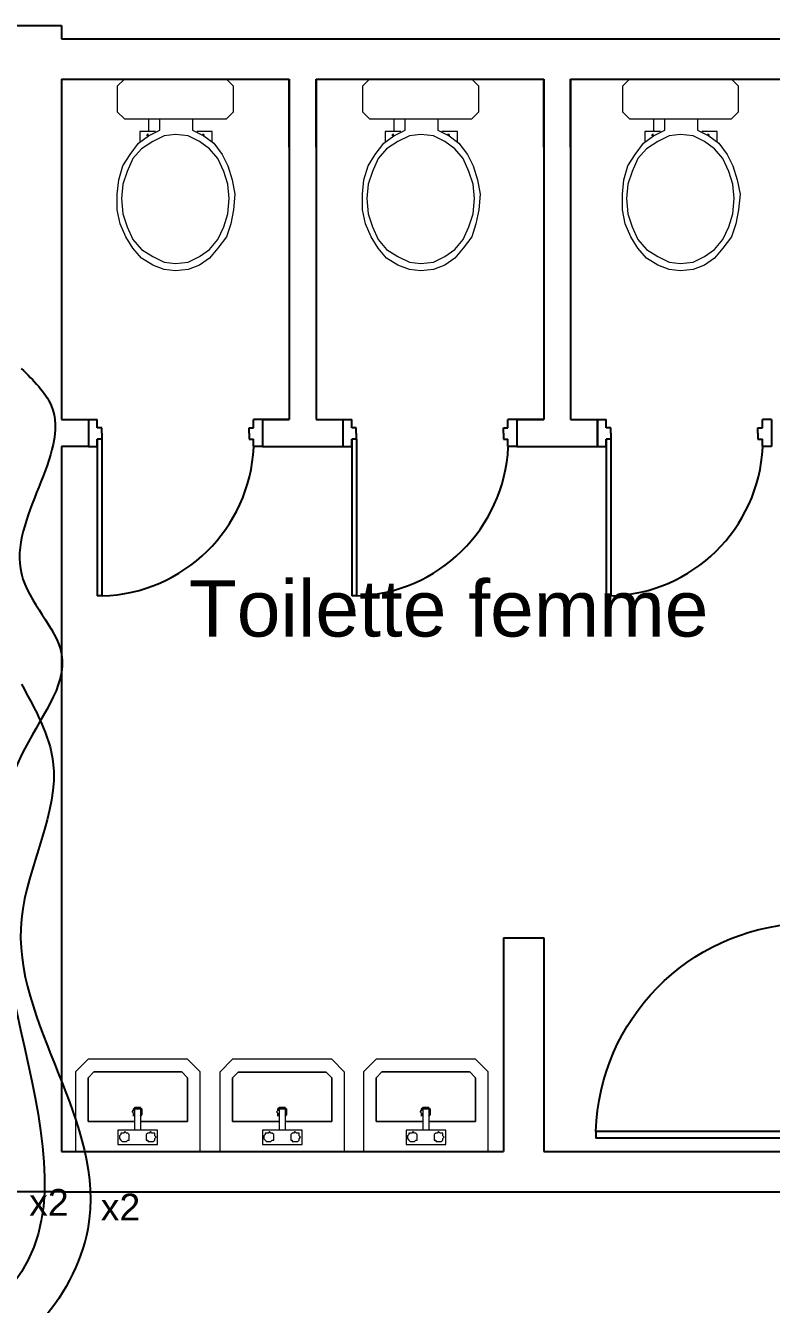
# Model space of a CAD drawing. Header units: metres. Extents: x 131 to 1703, y 190 to 2058.
# Drawn here: x 1486.521 to 1489.305, y 1999.772 to 2004.543 of the extents above; entities that cross this region are included whole.
import ezdxf

# ---------------------------------------------------------------- set-up
doc = ezdxf.new("R2010")
doc.units = ezdxf.units.M
for name, color, linetype in [('Cables RJ45', 7, 'Continuous'), ('Mobilier', 7, 'Continuous'), ('Murs', 7, 'Continuous'), ('Noms Locaux', 7, 'Continuous'), ('Portes', 7, 'Continuous')]:
    doc.layers.add(name, color=color, linetype=linetype)
doc.styles.get("Standard").update_dxf_attribs({"font": 'arial.ttf'})

# ---------------------------------------------------------------- blocks, each defined once
blk = doc.blocks.new('Bidet')
at = {"layer": 'Mobilier', "lineweight": 9}
for points in [[(2.9611, 9.8395), (2.9311, 9.8395), (2.9228, 9.8312), (2.9228, 9.7112), (2.9311, 9.7029), (2.9611, 9.7029), (2.9694, 9.7112), (2.9694, 9.8312)], [(3.1394, 9.7712), (3.1378, 9.7862), (3.1311, 9.7995), (3.1228, 9.8112), (3.1111, 9.8212), (3.0961, 9.8279), (3.0811, 9.8329), (3.0628, 9.8345), (3.0461, 9.8329), (3.0311, 9.8279), (3.0161, 9.8212), (3.0044, 9.8112), (2.9961, 9.7995), (2.9894, 9.7862), (2.9878, 9.7712), (2.9894, 9.7579), (2.9961, 9.7445), (3.0044, 9.7312), (3.0161, 9.7212), (3.0311, 9.7145), (3.0461, 9.7095), (3.0628, 9.7079), (3.0811, 9.7095), (3.0961, 9.7145), (3.1111, 9.7212), (3.1228, 9.7312), (3.1311, 9.7445), (3.1378, 9.7579)], [(2.9878, 9.8045), (2.9894, 9.8045), (2.9878, 9.8045), (2.9878, 9.8029)]]:
    blk.add_lwpolyline(points, close=True, dxfattribs=at)
for points in [[(2.9694, 9.7912), (2.9828, 9.7912), (2.9894, 9.8045), (2.9978, 9.8162), (3.0111, 9.8262), (3.0244, 9.8329), (3.0411, 9.8379), (3.0578, 9.8412), (3.0761, 9.8395), (3.0928, 9.8362), (3.1078, 9.8312), (3.1211, 9.8212), (3.1328, 9.8112), (3.1411, 9.7995), (3.1461, 9.7862), (3.1478, 9.7712), (3.1461, 9.7579), (3.1411, 9.7445), (3.1328, 9.7312), (3.1211, 9.7212), (3.1078, 9.7129), (3.0928, 9.7062), (3.0761, 9.7029), (3.0578, 9.7029), (3.0411, 9.7045), (3.0244, 9.7095), (3.0111, 9.7179), (2.9978, 9.7279), (2.9894, 9.7395), (2.9828, 9.7529), (2.9694, 9.7529)], [(2.9961, 9.8145), (2.9844, 9.8145), (2.9844, 9.7962)], [(2.9894, 9.8045), (2.9894, 9.8045)], [(2.9844, 9.7479), (2.9844, 9.7295), (2.9961, 9.7295)], [(2.9894, 9.7395), (2.9894, 9.7379), (2.9878, 9.7379), (2.9878, 9.7395), (2.9878, 9.7379), (2.9894, 9.7379)]]:
    blk.add_lwpolyline(points, dxfattribs=at)
at = {"layer": 'Mobilier', "color": 252, "lineweight": 9, "true_color": 0x858585}
blk.add_lwpolyline([(2.9694, 9.7395), (2.9844, 9.7395)], dxfattribs=at)
blk = doc.blocks.new('Lave-main')
at = {"layer": 'Mobilier', "lineweight": 9}
for points in [[(3.0161, 9.4495), (3.0311, 9.4645), (3.0311, 9.5812), (3.0161, 9.5962), (2.9228, 9.5962), (2.9228, 9.4495)], [(3.0161, 9.5745), (3.0094, 9.5812), (2.9578, 9.5812), (2.9578, 9.5262), (2.9578, 9.5812), (3.0094, 9.5812), (3.0161, 9.5745), (3.0161, 9.4712), (3.0094, 9.4645), (2.9578, 9.4645), (2.9578, 9.5195), (2.9578, 9.4645), (3.0094, 9.4645), (3.0161, 9.4712)], [(2.9478, 9.4995), (2.9478, 9.5462), (2.9311, 9.5462), (2.9311, 9.4995)], [(2.9394, 9.5329), (2.9411, 9.5329), (2.9428, 9.5329), (2.9444, 9.5345), (2.9444, 9.5362), (2.9461, 9.5379), (2.9444, 9.5395), (2.9444, 9.5412), (2.9444, 9.5429), (2.9428, 9.5429), (2.9411, 9.5445), (2.9394, 9.5445), (2.9378, 9.5445), (2.9361, 9.5429), (2.9344, 9.5412), (2.9344, 9.5395), (2.9344, 9.5379), (2.9344, 9.5362), (2.9361, 9.5345), (2.9361, 9.5329), (2.9378, 9.5329)], [(2.9478, 9.5262), (2.9728, 9.5262), (2.9728, 9.5195), (2.9478, 9.5195)], [(2.9694, 9.5295), (2.9711, 9.5279), (2.9728, 9.5279), (2.9744, 9.5262), (2.9744, 9.5245), (2.9744, 9.5229), (2.9744, 9.5212), (2.9744, 9.5195), (2.9728, 9.5195), (2.9728, 9.5179), (2.9711, 9.5179), (2.9694, 9.5179), (2.9678, 9.5179), (2.9661, 9.5179), (2.9644, 9.5195), (2.9661, 9.5179), (2.9678, 9.5179), (2.9694, 9.5179), (2.9711, 9.5179), (2.9728, 9.5179), (2.9728, 9.5195), (2.9744, 9.5195), (2.9744, 9.5212), (2.9744, 9.5229), (2.9744, 9.5245), (2.9744, 9.5262), (2.9728, 9.5279), (2.9711, 9.5279), (2.9694, 9.5295), (2.9678, 9.5279), (2.9661, 9.5279), (2.9644, 9.5279), (2.9661, 9.5279), (2.9678, 9.5279)], [(2.9394, 9.5012), (2.9411, 9.5029), (2.9428, 9.5029), (2.9444, 9.5029), (2.9444, 9.5045), (2.9444, 9.5062), (2.9461, 9.5079), (2.9444, 9.5095), (2.9444, 9.5112), (2.9428, 9.5129), (2.9411, 9.5129), (2.9394, 9.5129), (2.9378, 9.5129), (2.9361, 9.5129), (2.9361, 9.5112), (2.9344, 9.5112), (2.9344, 9.5095), (2.9344, 9.5079), (2.9344, 9.5062), (2.9344, 9.5045), (2.9361, 9.5029), (2.9378, 9.5029)]]:
    blk.add_lwpolyline(points, close=True, dxfattribs=at)
blk = doc.blocks.new('Cadre de porte')
at = {"layer": 'Portes'}
for p, q in [((1475.4108, 2002.3926), (1475.4608, 2002.3926)), ((1475.4108, 2002.3926), (1475.4108, 2002.2426)), ((1475.4608, 2002.3476), (1475.4608, 2002.3926)), ((1475.4858, 2002.3476), (1475.4608, 2002.3476)), ((1475.4858, 2002.3176), (1475.4858, 2002.3476)), ((1475.4858, 2002.3176), (1475.4858, 2002.2835)), ((1475.4108, 2002.2426), (1475.4608, 2002.2426)), ((1475.4608, 2002.2426), (1475.4608, 2002.2835)), ((1475.4608, 2002.2426), (1475.4608, 2002.2835)), ((1475.4858, 2002.2835), (1475.4608, 2002.2835))]:
    blk.add_line(p, q, dxfattribs=at)
blk = doc.blocks.new('Battant de porte')
at = {"layer": 'Portes'}
for p, q in [((1476.0711, 2003.4622), (1476.0962, 2003.4622)), ((1476.0711, 2003.4615), (1476.0711, 2003.4622)), ((1476.0711, 2003.4615), (1476.0711, 2002.6615)), ((1476.0962, 2003.4615), (1476.0962, 2003.4622)), ((1476.0962, 2002.6615), (1476.0962, 2003.4615)), ((1476.0711, 2002.6615), (1476.0962, 2002.6615))]:
    blk.add_line(p, q, dxfattribs=at)
blk.add_arc((1476.0962, 2002.6615), 0.801, 91.7926, 177.0715, dxfattribs=at)

msp = doc.modelspace()

# ---------------------------------------------------------------- linework, layer by layer
at = {"layer": 'Cables RJ45', "color": 30}
for points in [[(1486.5044, 2003.2638), (1486.6163, 2003.1248), (1486.505, 2002.498), (1486.655, 2002.1974), (1486.505, 2001.8216), (1486.505, 1999.893), (1485.9803, 1999.4952)], [(1486.505, 2002.0858), (1486.6229, 2001.7968), (1486.505, 2001.2106), (1486.7527, 2000.0526), (1486.2198, 1999.5043), (1486.1085, 1999.5043)]]:
    msp.add_spline(points, degree=3, dxfattribs=at)
at = {"layer": 'Murs'}
for p, q in [((1486.405, 2004.5426), (1486.655, 2004.5426)), ((1486.655, 2004.5426), (1486.655, 2004.4926)), ((1486.655, 2004.4926), (1489.405, 2004.4926)), ((1486.655, 2004.3426), (1486.655, 2003.0726)), ((1486.655, 2004.3426), (1487.505, 2004.3426)), ((1487.505, 2004.0894), (1487.505, 2004.3426)), ((1487.505, 2004.3426), (1487.505, 2003.0726)), ((1487.605, 2004.0894), (1487.605, 2004.3426)), ((1487.605, 2004.3426), (1487.605, 2003.0726)), ((1487.605, 2004.3426), (1488.455, 2004.3426)), ((1488.455, 2004.0894), (1488.455, 2004.3426)), ((1488.455, 2004.3426), (1488.455, 2003.0726)), ((1488.555, 2004.0894), (1488.555, 2004.3426)), ((1488.555, 2004.3426), (1488.555, 2003.0726)), ((1488.555, 2004.3426), (1489.405, 2004.3426)), ((1486.655, 2003.0726), (1486.755, 2003.0726)), ((1486.655, 2003.0726), (1486.755, 2003.0726)), ((1486.755, 2003.0726), (1486.755, 2002.9726)), ((1487.505, 2003.0726), (1487.405, 2003.0726)), ((1487.505, 2003.0726), (1487.405, 2003.0726)), ((1487.405, 2003.0726), (1487.505, 2003.0726)), ((1487.505, 2003.0726), (1487.405, 2003.0726)), ((1487.405, 2003.0726), (1487.405, 2002.9726)), ((1487.605, 2003.0726), (1487.705, 2003.0726)), ((1487.605, 2003.0726), (1487.705, 2003.0726)), ((1487.705, 2003.0726), (1487.705, 2002.9726)), ((1488.355, 2003.0726), (1488.455, 2003.0726)), ((1488.455, 2003.0726), (1488.355, 2003.0726)), ((1488.355, 2003.0726), (1488.355, 2002.9726)), ((1488.555, 2003.0726), (1488.655, 2003.0726)), ((1488.655, 2002.9726), (1488.655, 2003.0726)), ((1486.755, 2002.9726), (1486.655, 2002.9726)), ((1486.655, 2002.9726), (1486.655, 2000.3426)), ((1487.405, 2002.9726), (1487.505, 2002.9726)), ((1487.505, 2002.9726), (1487.605, 2002.9726)), ((1487.605, 2002.9726), (1487.705, 2002.9726)), ((1488.355, 2002.9726), (1488.655, 2002.9726)), ((1488.305, 2001.1397), (1488.305, 2000.3426)), ((1488.305, 2001.1397), (1488.455, 2001.1397)), ((1488.455, 2001.1397), (1488.455, 2000.3426)), ((1486.655, 2000.3426), (1488.305, 2000.3426)), ((1488.455, 2000.3426), (1490.0124, 2000.3426)), ((1486.655, 2000.1926), (1482.155, 2000.1926)), ((1486.655, 2000.1926), (1490.0124, 2000.1926))]:
    msp.add_line(p, q, dxfattribs=at)

# ---------------------------------------------------------------- block references
at = {"xscale": 3.17603254805694, "yscale": 3.17603254805694, "zscale": 3.17603254805694}
for name, p, rotation in [('Bidet', (1456.0464, 2013.6254), 270), ('Bidet', (1456.9619, 2013.6254), 270), ('Bidet', (1457.9316, 2013.6254), 270), ('Lave-main', (1517.1843, 1991.0598), 90), ('Lave-main', (1517.7236, 1991.0597), 90), ('Lave-main', (1518.2598, 1991.0598), 90)]:
    msp.add_blockref(name, p, dxfattribs=dict(at, rotation=rotation))
at = {"layer": 'Portes', "yscale": 0.667330309807895, "zscale": 0.667330309807895}
for p, xscale in [((502.1687, 666.8153), 0.667330309807895), ((2471.9911, 666.8153), -0.667330309807895), ((503.1187, 666.8153), 0.667330309807895), ((2472.9411, 666.8153), -0.667330309807895), ((504.0687, 666.8153), 0.667330309807895), ((2473.8911, 666.8153), -0.667330309807895)]:
    msp.add_blockref('Cadre de porte', p, dxfattribs=dict(at, xscale=xscale))
at = {"layer": 'Portes', "xscale": 0.7304078123620351, "yscale": 0.7304078123620351, "zscale": 0.7304078123620351, "rotation": 180.0000000000653}
for p in [(2564.9406, 3465.7594), (2565.8906, 3465.7594), (2566.8406, 3465.7594)]:
    msp.add_blockref('Battant de porte', p, dxfattribs=at)
at = {"layer": 'Portes', "xscale": -1, "rotation": 89.99999999993246}
msp.add_blockref('Battant de porte', (3492.1116, 3476.4888), dxfattribs=at)

# ---------------------------------------------------------------- texts
at = {"layer": 'Cables RJ45', "color": 30}
for s, p in [('x2 ', (1486.5339, 2000.1025)), ('x2', (1486.8012, 2000.0851))]:
    msp.add_text(s, height=0.1, dxfattribs=at).set_placement(p)
at = {"layer": 'Noms Locaux'}
msp.add_text('Toilette femme', height=0.21, dxfattribs=at).set_placement((1487.1298, 2002.2634))

doc.saveas('drawing.dxf')
